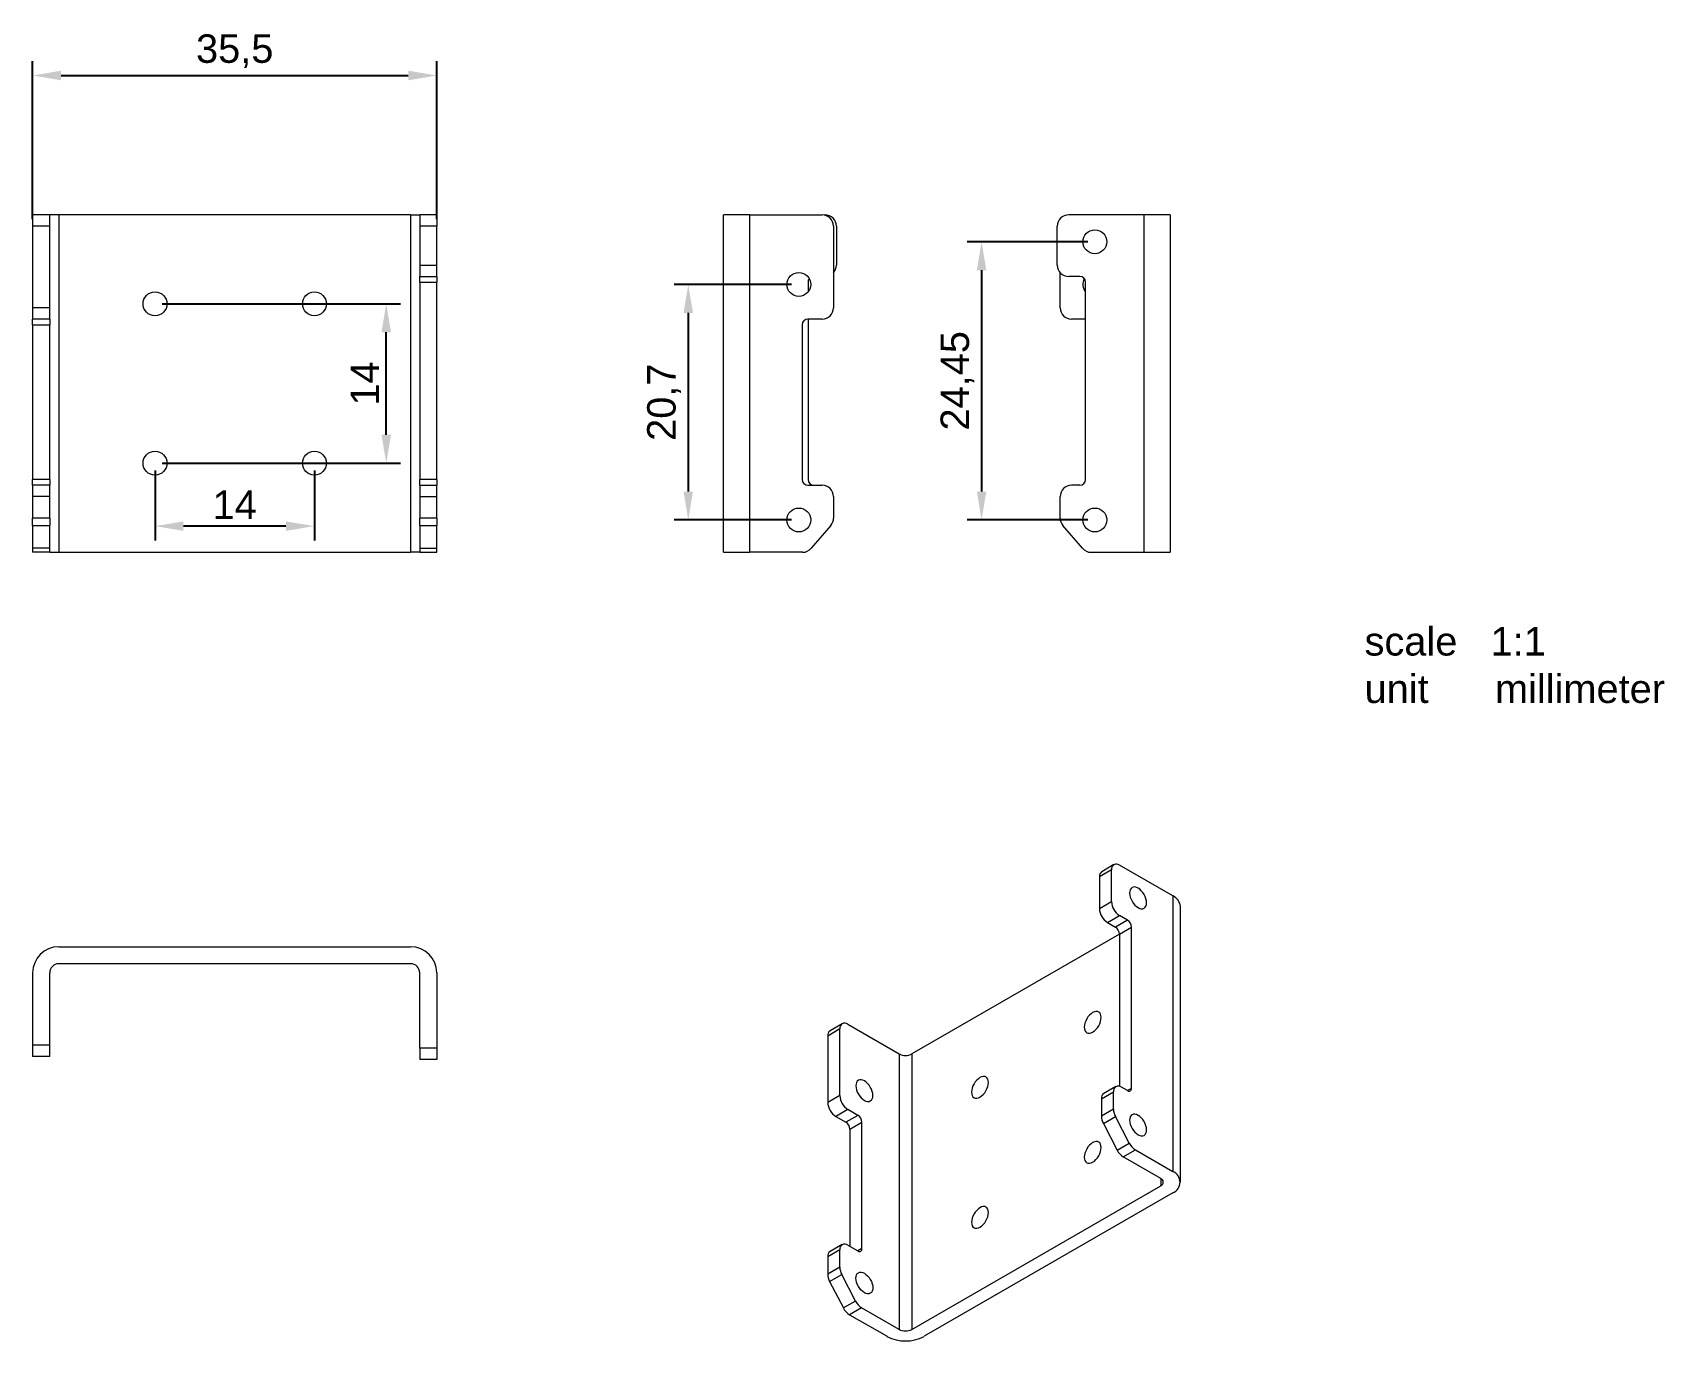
# Model space of a CAD drawing. Header units: millimetres. Extents: x 36 to 180, y 29 to 144.
import ezdxf

# ---------------------------------------------------------------- set-up
doc = ezdxf.new("R2010")
doc.units = ezdxf.units.MM
doc.layers.add('图层1', color=10, linetype='Continuous')
doc.styles.get("Standard").update_dxf_attribs({"font": 'arial.ttf'})
doc.dimstyles.new('ISO-25', dxfattribs={"dimtxt": 2.5, "dimasz": 2.5, "dimexe": 1.25, "dimexo": 0.625, "dimtad": 1, "dimtxsty": 'Standard', "dimcen": 2.5, "dimadec": 0, "dimazin": 0, "dimtfac": 1, "dimtmove": 0, "dimatfit": 3, "dimfxl": 1, "dimarcsym": 0})

# ---------------------------------------------------------------- blocks, each defined once
blk = doc.blocks.new('1')
at = {"color": 7, "linetype": 'Continuous', "lineweight": 15}
for p, q in [((118.72, 98.32), (118.72, 127.97)), ((121.02, 127.97), (118.72, 127.97)), ((121.02, 98.32), (121.02, 127.97)), ((121.02, 127.97), (127.38, 127.97)), ((128.38, 126.97), (128.38, 119.81)), ((128.63, 126.97), (128.63, 123.56)), ((126.14, 122.06), (126.14, 121.19)), ((125.63, 118.31), (125.63, 104.71)), ((127.38, 118.81), (126.13, 118.81)), ((126.14, 118.81), (126.14, 104.71)), ((126.13, 104.21), (127.38, 104.21)), ((128.38, 103.21), (128.38, 101.33)), ((128.14, 100.68), (126.42, 98.67)), ((118.72, 98.32), (121.02, 98.32)), ((125.66, 98.32), (121.02, 98.32))]:
    blk.add_line(p, q, dxfattribs=at)
for centre in [(125.33, 121.86), (125.33, 101.16)]:
    blk.add_circle(centre, 1.05, dxfattribs=at)
for centre, radius, start, end in [((127.38, 126.97), 1, 0, 90), ((127.63, 126.97), 1, 0, 90), ((127.63, 123.56), 1, 318.5904, 0), ((126.64, 122.06), 0.5, 141.4227, 180), ((127.38, 119.81), 1, 270, 0), ((126.13, 118.31), 0.5, 90, 180), ((126.13, 104.71), 0.5, 180, 270), ((126.64, 104.71), 0.5, 180, 270), ((127.38, 103.21), 1, 0, 90), ((127.38, 101.33), 1, 319.4843, 0), ((125.66, 99.32), 1, 270, 319.4843)]:
    blk.add_arc(centre, radius, start, end, dxfattribs=at)
blk = doc.blocks.new('2')
at = {"color": 7, "linetype": 'Continuous', "lineweight": 15}
for p, q in [((159.76, 126.93), (153.15, 126.93)), ((159.76, 126.93), (159.76, 97.28)), ((162.06, 126.93), (159.76, 126.93)), ((162.06, 126.93), (162.06, 97.28)), ((152.15, 122.52), (152.15, 125.93)), ((152.4, 118.77), (152.4, 121.86)), ((154.14, 121.52), (153.15, 121.52)), ((154.64, 103.67), (154.64, 121.02)), ((154.64, 117.77), (153.4, 117.77)), ((152.4, 100.29), (152.4, 102.17)), ((154.14, 103.17), (153.4, 103.17)), ((154.36, 97.63), (152.64, 99.64)), ((155.12, 97.28), (159.76, 97.28)), ((159.76, 97.28), (162.06, 97.28))]:
    blk.add_line(p, q, dxfattribs=at)
for centre in [(155.45, 124.57), (155.45, 100.12)]:
    blk.add_circle(centre, 1.05, dxfattribs=at)
for centre, radius, start, end in [((153.15, 125.93), 1, 90, 180), ((153.15, 122.52), 1, 180, 270), ((154.14, 121.02), 0.5, 0, 90), ((155.45, 120.82), 1.05, 150.8292, 219.7133), ((153.4, 118.77), 1, 180, 270), ((154.14, 103.67), 0.5, 270, 0), ((153.4, 102.17), 1, 90, 180), ((153.4, 100.29), 1, 180, 220.5157), ((155.12, 98.28), 1, 220.5157, 270)]:
    blk.add_arc(centre, radius, start, end, dxfattribs=at)
blk = doc.blocks.new('3')
at = {"color": 7, "linetype": 'Continuous', "lineweight": 15}
for p, q in [((36.18, 127.97), (36.18, 126.97)), ((37.68, 127.97), (36.18, 127.97)), ((37.68, 126.97), (37.68, 127.97)), ((38.48, 127.97), (37.68, 127.97)), ((38.48, 127.97), (38.48, 98.32)), ((69.38, 127.97), (38.48, 127.97)), ((69.38, 127.97), (69.38, 98.32)), ((69.38, 127.97), (70.18, 127.97)), ((71.68, 127.97), (70.18, 127.97)), ((70.18, 127.97), (70.18, 126.97)), ((71.68, 127.97), (71.68, 126.97)), ((37.68, 126.97), (36.18, 126.97)), ((36.18, 126.97), (36.18, 119.81)), ((37.68, 119.81), (37.68, 126.97)), ((71.68, 126.97), (70.18, 126.97)), ((70.18, 126.97), (70.18, 123.56)), ((71.68, 123.56), (71.68, 126.97)), ((70.18, 123.56), (70.18, 122.56)), ((70.18, 123.56), (71.68, 123.56)), ((71.68, 122.56), (71.68, 123.56)), ((70.18, 122.56), (71.68, 122.56)), ((70.18, 122.06), (70.18, 122.56)), ((70.18, 122.06), (71.68, 122.06)), ((70.18, 122.06), (70.18, 104.71)), ((71.68, 122.56), (71.68, 122.06)), ((71.68, 104.71), (71.68, 122.06)), ((37.68, 119.81), (36.18, 119.81)), ((36.18, 119.81), (36.18, 118.81)), ((37.68, 118.81), (37.68, 119.81)), ((37.68, 118.81), (36.18, 118.81)), ((36.18, 118.31), (36.18, 118.81)), ((36.18, 118.31), (37.68, 118.31)), ((36.18, 118.31), (36.18, 104.71)), ((37.68, 118.81), (37.68, 118.31)), ((37.68, 104.71), (37.68, 118.31)), ((37.68, 104.71), (36.18, 104.71)), ((36.18, 104.21), (36.18, 104.71)), ((37.68, 104.71), (37.68, 104.21)), ((71.68, 104.71), (70.18, 104.71)), ((70.18, 104.21), (70.18, 104.71)), ((71.68, 104.71), (71.68, 104.21)), ((36.18, 104.21), (36.18, 103.21)), ((37.68, 104.21), (36.18, 104.21)), ((36.18, 103.21), (36.18, 101.33)), ((37.68, 103.21), (36.18, 103.21)), ((37.68, 103.21), (37.68, 104.21)), ((37.68, 101.33), (37.68, 103.21)), ((70.18, 104.21), (71.68, 104.21)), ((70.18, 104.21), (70.18, 103.21)), ((70.18, 103.21), (71.68, 103.21)), ((70.18, 103.21), (70.18, 101.33)), ((71.68, 103.21), (71.68, 104.21)), ((71.68, 101.33), (71.68, 103.21)), ((37.68, 101.33), (36.18, 101.33)), ((36.18, 100.68), (36.18, 101.33)), ((36.18, 100.68), (37.68, 100.68)), ((36.18, 100.68), (36.18, 98.67)), ((37.68, 101.33), (37.68, 100.68)), ((37.68, 98.67), (37.68, 100.68)), ((71.68, 101.33), (70.18, 101.33)), ((70.18, 100.68), (70.18, 101.33)), ((70.18, 100.68), (71.68, 100.68)), ((70.18, 100.68), (70.18, 98.67)), ((71.68, 101.33), (71.68, 100.68)), ((71.68, 98.67), (71.68, 100.68)), ((37.68, 98.67), (36.18, 98.67)), ((36.18, 98.67), (36.18, 98.32)), ((37.68, 98.32), (36.18, 98.32)), ((37.68, 98.32), (37.68, 98.67)), ((37.68, 98.32), (38.48, 98.32)), ((38.48, 98.32), (69.38, 98.32)), ((70.18, 98.32), (69.38, 98.32)), ((70.18, 98.67), (71.68, 98.67)), ((70.18, 98.67), (70.18, 98.32)), ((70.18, 98.32), (71.68, 98.32)), ((71.68, 98.32), (71.68, 98.67))]:
    blk.add_line(p, q, dxfattribs=at)
for centre in [(46.93, 120.15), (60.93, 120.15), (46.93, 106.15), (60.93, 106.15)]:
    blk.add_circle(centre, 1.05, dxfattribs=at)
blk = doc.blocks.new('4')
at = {"color": 7, "linetype": 'Continuous', "lineweight": 15}
for p, q in [((38.48, 63.66), (69.38, 63.66)), ((69.38, 62.16), (38.48, 62.16)), ((36.18, 61.36), (36.18, 55)), ((37.68, 55), (37.68, 61.36)), ((70.18, 54.75), (70.18, 61.36)), ((71.68, 61.36), (71.68, 54.75)), ((37.68, 55), (36.18, 55)), ((36.18, 55), (36.18, 54)), ((37.68, 54), (37.68, 55)), ((71.68, 54.75), (70.18, 54.75)), ((70.18, 54.75), (70.18, 53.75)), ((71.68, 54.75), (71.68, 53.75)), ((37.68, 54), (36.18, 54)), ((71.68, 53.75), (70.18, 53.75))]:
    blk.add_line(p, q, dxfattribs=at)
for centre, radius, start, end in [((38.48, 61.36), 2.3, 90, 180), ((69.38, 61.36), 2.3, 0, 90), ((38.48, 61.36), 0.8, 90, 180), ((69.38, 61.36), 0.8, 360, 90)]:
    blk.add_arc(centre, radius, start, end, dxfattribs=at)
blk = doc.blocks.new('5')
at = {"color": 7, "linetype": 'Continuous', "lineweight": 15}
for p, q in [((142.53, 54.82), (141.47, 54.2)), ((147.71, 52.07), (143.03, 54.77)), ((142.33, 54.36), (141.27, 53.75)), ((141.27, 53.75), (141.27, 50.96)), ((142.33, 51.57), (142.33, 54.36)), ((147.71, 52.07), (147.71, 27.86)), ((141.27, 50.96), (142.33, 51.57)), ((141.97, 49.74), (143.03, 50.35)), ((143.74, 49.94), (143.03, 50.35)), ((148.38, 26.92), (148.38, 51.13)), ((141.97, 49.74), (142.67, 49.33)), ((143.74, 49.94), (142.67, 49.33)), ((143.03, 48.72), (144.09, 49.33)), ((144.09, 35.16), (144.09, 49.33)), ((143.03, 48.71), (124.8, 38.19)), ((143.03, 48.72), (143.03, 35.34)), ((118.46, 40.38), (117.4, 39.76)), ((118.67, 40.83), (117.61, 40.22)), ((118.46, 34.53), (118.46, 40.38)), ((119.17, 40.79), (123.67, 38.19)), ((117.4, 39.76), (117.4, 33.92)), ((123.67, 38.19), (123.67, 13.98)), ((124.8, 38.19), (124.8, 13.98)), ((118.46, 34.53), (117.4, 33.92)), ((141.44, 34.24), (142.5, 34.85)), ((142.71, 35.31), (141.65, 34.7)), ((142.5, 33.32), (142.5, 34.85)), ((143.74, 34.96), (143.21, 35.26)), ((119.17, 33.3), (118.11, 32.69)), ((120.05, 32.79), (119.17, 33.3)), ((141.44, 34.24), (141.44, 32.71)), ((142.5, 33.32), (141.44, 32.71)), ((118.11, 32.69), (118.99, 32.18)), ((120.05, 32.79), (118.99, 32.18)), ((119.35, 31.57), (120.41, 32.18)), ((119.35, 31.57), (119.35, 21.28)), ((120.41, 21.08), (120.41, 32.18)), ((141.61, 32.08), (142.67, 32.69)), ((141.61, 32.08), (142.83, 29.74)), ((143.89, 30.35), (142.67, 32.69)), ((142.83, 29.74), (143.89, 30.35)), ((143.36, 29.14), (144.42, 29.75)), ((146.65, 27.24), (143.36, 29.14)), ((144.42, 29.75), (147.71, 27.86)), ((124.8, 13.98), (146.65, 26.59)), ((147.71, 25.98), (125.86, 13.37)), ((118.46, 20.97), (117.4, 20.36)), ((117.4, 20.36), (117.4, 18.83)), ((118.67, 21.43), (117.61, 20.82)), ((118.46, 19.44), (118.46, 20.97)), ((119.17, 21.38), (120.05, 20.87)), ((118.46, 19.44), (117.4, 18.83)), ((117.57, 18.2), (118.63, 18.81)), ((119.85, 16.47), (118.63, 18.81)), ((117.57, 18.2), (118.78, 15.86)), ((119.85, 16.47), (118.78, 15.86)), ((120.38, 15.87), (119.32, 15.26)), ((123.67, 13.98), (120.38, 15.87)), ((119.32, 15.26), (122.61, 13.37))]:
    blk.add_line(p, q, dxfattribs=at)
at = {"color": 8, "linetype": 'Continuous', "lineweight": 15}
for p, q in [((144.09, 35.16), (143.74, 34.96)), ((146.65, 27.24), (146.65, 26.59)), ((120.41, 21.08), (120.05, 20.87))]:
    blk.add_line(p, q, dxfattribs=at)
at = {"color": 7, "linetype": 'Continuous', "lineweight": 15, "flags": 128}
for points in [[(144.66, 52.76), (144.52, 52.82), (144.38, 52.86), (144.25, 52.85), (144.14, 52.81), (144.04, 52.73), (143.97, 52.62), (143.93, 52.49), (143.92, 52.33), (143.93, 52.15), (143.97, 51.97), (144.04, 51.78), (144.14, 51.6), (144.25, 51.42), (144.38, 51.27), (144.52, 51.14), (144.66, 51.04), (144.81, 50.97), (144.94, 50.94), (145.07, 50.95), (145.19, 50.99), (145.28, 51.07), (145.35, 51.17), (145.39, 51.31), (145.4, 51.47), (145.39, 51.65), (145.35, 51.83), (145.28, 52.02), (145.19, 52.2), (145.07, 52.37), (144.94, 52.53), (144.81, 52.66), (144.66, 52.76)], [(141.42, 41.39), (141.4, 41.55), (141.36, 41.69), (141.29, 41.8), (141.2, 41.87), (141.09, 41.91), (140.96, 41.92), (140.82, 41.89), (140.67, 41.82), (140.53, 41.72), (140.39, 41.59), (140.26, 41.44), (140.15, 41.27), (140.06, 41.08), (139.99, 40.9), (139.95, 40.71), (139.93, 40.53), (139.95, 40.38), (139.99, 40.24), (140.06, 40.13), (140.15, 40.05), (140.26, 40.01), (140.39, 40.01), (140.53, 40.04), (140.67, 40.11), (140.82, 40.21), (140.96, 40.33), (141.09, 40.49), (141.2, 40.66), (141.29, 40.84), (141.36, 41.03), (141.4, 41.22), (141.42, 41.39)], [(120.62, 34.1), (120.76, 34.03), (120.9, 34), (121.03, 34.01), (121.14, 34.05), (121.24, 34.13), (121.3, 34.23), (121.35, 34.37), (121.36, 34.53), (121.35, 34.7), (121.3, 34.89), (121.24, 35.08), (121.14, 35.26), (121.03, 35.43), (120.9, 35.59), (120.76, 35.72), (120.62, 35.82), (120.47, 35.88), (120.33, 35.91), (120.21, 35.91), (120.09, 35.87), (120, 35.79), (119.93, 35.68), (119.89, 35.55), (119.88, 35.39), (119.89, 35.21), (119.93, 35.03), (120, 34.84), (120.09, 34.65), (120.21, 34.48), (120.33, 34.33), (120.47, 34.2), (120.62, 34.1)], [(131.52, 35.68), (131.5, 35.84), (131.46, 35.97), (131.39, 36.08), (131.3, 36.16), (131.19, 36.2), (131.06, 36.2), (130.92, 36.17), (130.77, 36.11), (130.63, 36.01), (130.49, 35.88), (130.36, 35.72), (130.25, 35.55), (130.16, 35.37), (130.09, 35.18), (130.05, 35), (130.03, 34.82), (130.05, 34.66), (130.09, 34.52), (130.16, 34.42), (130.25, 34.34), (130.36, 34.3), (130.49, 34.29), (130.63, 34.32), (130.77, 34.39), (130.92, 34.49), (131.06, 34.62), (131.19, 34.77), (131.3, 34.94), (131.39, 35.13), (131.46, 35.32), (131.5, 35.5), (131.52, 35.68)], [(144.66, 32.79), (144.52, 32.86), (144.38, 32.89), (144.25, 32.89), (144.14, 32.84), (144.04, 32.77), (143.97, 32.66), (143.93, 32.52), (143.92, 32.36), (143.93, 32.19), (143.97, 32), (144.04, 31.81), (144.14, 31.63), (144.25, 31.46), (144.38, 31.31), (144.52, 31.18), (144.66, 31.08), (144.81, 31.01), (144.94, 30.98), (145.07, 30.98), (145.19, 31.03), (145.28, 31.1), (145.35, 31.21), (145.39, 31.35), (145.4, 31.51), (145.39, 31.68), (145.35, 31.87), (145.28, 32.05), (145.19, 32.24), (145.07, 32.41), (144.94, 32.56), (144.81, 32.69), (144.66, 32.79)], [(141.42, 29.96), (141.4, 30.12), (141.36, 30.26), (141.29, 30.36), (141.2, 30.44), (141.09, 30.48), (140.96, 30.49), (140.82, 30.46), (140.67, 30.39), (140.53, 30.29), (140.39, 30.16), (140.26, 30.01), (140.15, 29.83), (140.06, 29.65), (139.99, 29.46), (139.95, 29.28), (139.93, 29.1), (139.95, 28.94), (139.99, 28.81), (140.06, 28.7), (140.15, 28.62), (140.26, 28.58), (140.39, 28.58), (140.53, 28.61), (140.67, 28.67), (140.82, 28.77), (140.96, 28.9), (141.09, 29.06), (141.2, 29.23), (141.29, 29.41), (141.36, 29.6), (141.4, 29.78), (141.42, 29.96)], [(131.52, 24.25), (131.5, 24.4), (131.46, 24.54), (131.39, 24.65), (131.3, 24.73), (131.19, 24.77), (131.06, 24.77), (130.92, 24.74), (130.77, 24.67), (130.63, 24.57), (130.49, 24.44), (130.36, 24.29), (130.25, 24.12), (130.16, 23.94), (130.09, 23.75), (130.05, 23.56), (130.03, 23.39), (130.05, 23.23), (130.09, 23.09), (130.16, 22.98), (130.25, 22.91), (130.36, 22.87), (130.49, 22.86), (130.63, 22.89), (130.77, 22.96), (130.92, 23.06), (131.06, 23.19), (131.19, 23.34), (131.3, 23.51), (131.39, 23.7), (131.46, 23.88), (131.5, 24.07), (131.52, 24.25)], [(120.62, 17.2), (120.47, 17.3), (120.33, 17.43), (120.21, 17.58), (120.09, 17.75), (120, 17.94), (119.93, 18.12), (119.89, 18.31), (119.88, 18.48), (119.89, 18.64), (119.93, 18.78), (120, 18.89), (120.09, 18.96), (120.21, 19.01), (120.33, 19.01), (120.47, 18.98), (120.62, 18.91), (120.76, 18.81), (120.9, 18.68), (121.03, 18.53), (121.14, 18.36), (121.24, 18.18), (121.3, 17.99), (121.35, 17.8), (121.36, 17.63), (121.35, 17.47), (121.3, 17.33), (121.24, 17.22), (121.14, 17.15), (121.03, 17.1), (120.9, 17.1), (120.76, 17.13), (120.62, 17.2)]]:
    blk.add_lwpolyline(points, dxfattribs=at)
at = {"color": 7, "linetype": 'Continuous', "lineweight": 15}
for centre, radius, start, end in [((142.76, 54.43), 0.437, 50.7967, 189.214), ((141.76, 53.8), 0.493, 125.0133, 186.2988), ((147.23, 51.01), 1.16, 5.8452, 65.4749), ((142.8, 51.03), 1.54, 182.6055, 237.3945), ((143.86, 51.64), 1.54, 182.6055, 237.3945), ((142.26, 48.68), 0.768, 2.6055, 57.3945), ((143.32, 49.29), 0.768, 2.6055, 57.3945), ((117.89, 39.82), 0.493, 125.0133, 186.2988), ((118.89, 40.45), 0.437, 50.7967, 189.214), ((124.23, 39.28), 1.23, 242.6097, 297.3903), ((120, 34.6), 1.54, 182.6055, 237.3945), ((141.93, 34.3), 0.493, 125.0133, 186.2988), ((142.93, 34.92), 0.437, 50.7967, 189.214), ((143.87, 35.13), 0.218, 230.7967, 9.214), ((118.94, 33.99), 1.54, 182.6055, 237.3945), ((143.91, 33.36), 1.41, 181.7098, 208.4908), ((118.58, 31.53), 0.768, 2.6055, 57.3945), ((119.64, 32.15), 0.768, 2.6055, 57.3945), ((142.85, 32.75), 1.41, 181.7098, 208.4908), ((145.21, 31), 1.48, 206.2463, 237.8135), ((144.15, 30.39), 1.48, 206.2463, 237.8135), ((146.52, 26.92), 0.349, 290.7834, 69.2166), ((147.35, 26.92), 1, 290.7834, 69.2166), ((117.89, 20.42), 0.493, 125.0133, 186.2988), ((118.89, 21.04), 0.437, 50.7967, 189.214), ((120.19, 21.04), 0.218, 230.7967, 9.214), ((118.81, 18.87), 1.41, 181.7098, 208.4908), ((119.87, 19.48), 1.41, 181.7098, 208.4908), ((120.11, 16.51), 1.48, 206.2463, 237.8135), ((121.17, 17.12), 1.48, 206.2463, 237.8135), ((124.23, 16.5), 3.54, 242.6097, 297.3903), ((124.23, 15.07), 1.23, 242.6097, 297.3903)]:
    blk.add_arc(centre, radius, start, end, dxfattribs=at)
blk = doc.blocks.new('*D6')
at = {"layer": 'Defpoints', "color": 0, "transparency": 16777216}
for p in [(71.68, 140.22), (36.18, 126.97), (71.68, 126.97)]:
    blk.add_point(p, dxfattribs=at)
at = {"layer": '图层1', "color": 0, "lineweight": -2, "transparency": 16777216}
for p, q in [((36.18, 127.6), (36.18, 141.47)), ((71.68, 127.6), (71.68, 141.47)), ((38.68, 140.22), (69.18, 140.22))]:
    blk.add_line(p, q, dxfattribs=at)
at = {"layer": '图层1', "color": 0, "transparency": 16777216}
for points in [[(38.68, 140.64), (38.68, 139.8), (36.18, 140.22)], [(69.18, 140.64), (69.18, 139.8), (71.68, 140.22)]]:
    blk.add_solid(points, dxfattribs=at)
at = {"layer": '图层1', "color": 0, "transparency": 16777216, "insert": (53.93, 142.35), "char_height": 2.5, "attachment_point": 5}
blk.add_mtext('35,5', dxfattribs=at)
blk = doc.blocks.new('*D7')
at = {"layer": 'Defpoints', "color": 0, "transparency": 16777216}
for p in [(103.48, 121.86), (93.77, 101.16), (103.48, 101.16)]:
    blk.add_point(p, dxfattribs=at)
at = {"layer": '图层1', "color": 0, "lineweight": -2, "transparency": 16777216}
for p, q in [((102.85, 121.86), (92.52, 121.86)), ((93.77, 119.36), (93.77, 103.66)), ((102.85, 101.16), (92.52, 101.16))]:
    blk.add_line(p, q, dxfattribs=at)
at = {"layer": '图层1', "color": 0, "transparency": 16777216}
for points in [[(93.35, 119.36), (94.18, 119.36), (93.77, 121.86)], [(93.35, 103.66), (94.18, 103.66), (93.77, 101.16)]]:
    blk.add_solid(points, dxfattribs=at)
at = {"layer": '图层1', "color": 0, "transparency": 16777216, "insert": (91.64, 111.51), "char_height": 2.5, "attachment_point": 5, "rotation": 90}
blk.add_mtext('20,7', dxfattribs=at)
blk = doc.blocks.new('*D8')
at = {"layer": 'Defpoints', "color": 0, "transparency": 16777216}
for p in [(129.48, 125.61), (119.53, 101.16), (129.48, 101.16)]:
    blk.add_point(p, dxfattribs=at)
at = {"layer": '图层1', "color": 0, "lineweight": -2, "transparency": 16777216}
for p, q in [((128.86, 125.61), (118.28, 125.61)), ((119.53, 123.11), (119.53, 103.66)), ((128.86, 101.16), (118.28, 101.16))]:
    blk.add_line(p, q, dxfattribs=at)
at = {"layer": '图层1', "color": 0, "transparency": 16777216}
for points in [[(119.12, 123.11), (119.95, 123.11), (119.53, 125.61)], [(119.12, 103.66), (119.95, 103.66), (119.53, 101.16)]]:
    blk.add_solid(points, dxfattribs=at)
at = {"layer": '图层1', "color": 0, "transparency": 16777216, "insert": (117.41, 113.39), "char_height": 2.5, "attachment_point": 5, "rotation": 90}
blk.add_mtext('24,45', dxfattribs=at)
blk = doc.blocks.new('*D9')
at = {"layer": 'Defpoints', "color": 0, "transparency": 16777216}
for p in [(46.93, 120.15), (67.24, 120.15), (46.93, 106.15)]:
    blk.add_point(p, dxfattribs=at)
at = {"layer": '图层1', "color": 0, "lineweight": -2, "transparency": 16777216}
for p, q in [((47.56, 120.15), (68.49, 120.15)), ((67.24, 108.65), (67.24, 117.65)), ((47.56, 106.15), (68.49, 106.15))]:
    blk.add_line(p, q, dxfattribs=at)
at = {"layer": '图层1', "color": 0, "transparency": 16777216}
for points in [[(66.82, 117.65), (67.66, 117.65), (67.24, 120.15)], [(66.82, 108.65), (67.66, 108.65), (67.24, 106.15)]]:
    blk.add_solid(points, dxfattribs=at)
at = {"layer": '图层1', "color": 0, "transparency": 16777216, "insert": (65.36, 113.15), "char_height": 2.5, "attachment_point": 5, "rotation": 90}
blk.add_mtext('14', dxfattribs=at)
blk = doc.blocks.new('*D10')
at = {"layer": 'Defpoints', "color": 0, "transparency": 16777216}
for p in [(46.93, 106.15), (60.93, 106.15), (46.93, 100.62)]:
    blk.add_point(p, dxfattribs=at)
at = {"layer": '图层1', "color": 0, "lineweight": -2, "transparency": 16777216}
for p, q in [((46.93, 105.52), (46.93, 99.37)), ((60.93, 105.52), (60.93, 99.37)), ((58.43, 100.62), (49.43, 100.62))]:
    blk.add_line(p, q, dxfattribs=at)
at = {"layer": '图层1', "color": 0, "transparency": 16777216}
for points in [[(49.43, 101.03), (49.43, 100.2), (46.93, 100.62)], [(58.43, 101.03), (58.43, 100.2), (60.93, 100.62)]]:
    blk.add_solid(points, dxfattribs=at)
at = {"layer": '图层1', "color": 0, "transparency": 16777216, "insert": (53.93, 102.5), "char_height": 2.5, "attachment_point": 5}
blk.add_mtext('14', dxfattribs=at)

msp = doc.modelspace()

# ---------------------------------------------------------------- block references
for name, p in [('3', (0, 0)), ('1', (-21.853, 0)), ('2', (-25.968, 1.04)), ('5', (-11.382, 16.049)), ('4', (0, 0))]:
    msp.add_blockref(name, p)

# ---------------------------------------------------------------- texts
at = {"insert": (153.173, 91.745), "char_height": 2.5, "attachment_point": 1}
msp.add_mtext_dynamic_manual_height_columns('scale   1:1\\Punit      millimeter', width=44.64983, gutter_width=12.5, heights=[0], dxfattribs=at)

# ---------------------------------------------------------------- dimensions: what is measured, and where the dimension line sits
at = {"layer": '图层1'}
for base, p1, p2, picture, middle in [((71.681, 140.221), (36.181, 126.974), (71.681, 126.974), '*D6', (53.931, 142.348)), ((46.931, 100.617), (60.931, 106.149), (46.931, 106.149), '*D10', (53.931, 102.497))]:
    dim = msp.add_linear_dim(base=base, p1=p1, p2=p2, dimstyle='ISO-25', dxfattribs=at)
    dim.commit()
    dim.dimension.update_dxf_attribs({"geometry": picture, "text_midpoint": middle})
for base, p1, p2, picture, middle in [((119.535, 101.163), (129.484, 125.613), (129.484, 101.163), '*D8', (117.408, 113.388)), ((93.768, 101.163), (103.475, 121.863), (103.475, 101.163), '*D7', (91.641, 111.513)), ((67.239, 120.149), (46.931, 106.149), (46.931, 120.149), '*D9', (65.359, 113.149))]:
    dim = msp.add_linear_dim(base=base, p1=p1, p2=p2, angle=90, dimstyle='ISO-25', dxfattribs=at)
    dim.commit()
    dim.dimension.update_dxf_attribs({"geometry": picture, "text_midpoint": middle})

doc.saveas('drawing.dxf')
